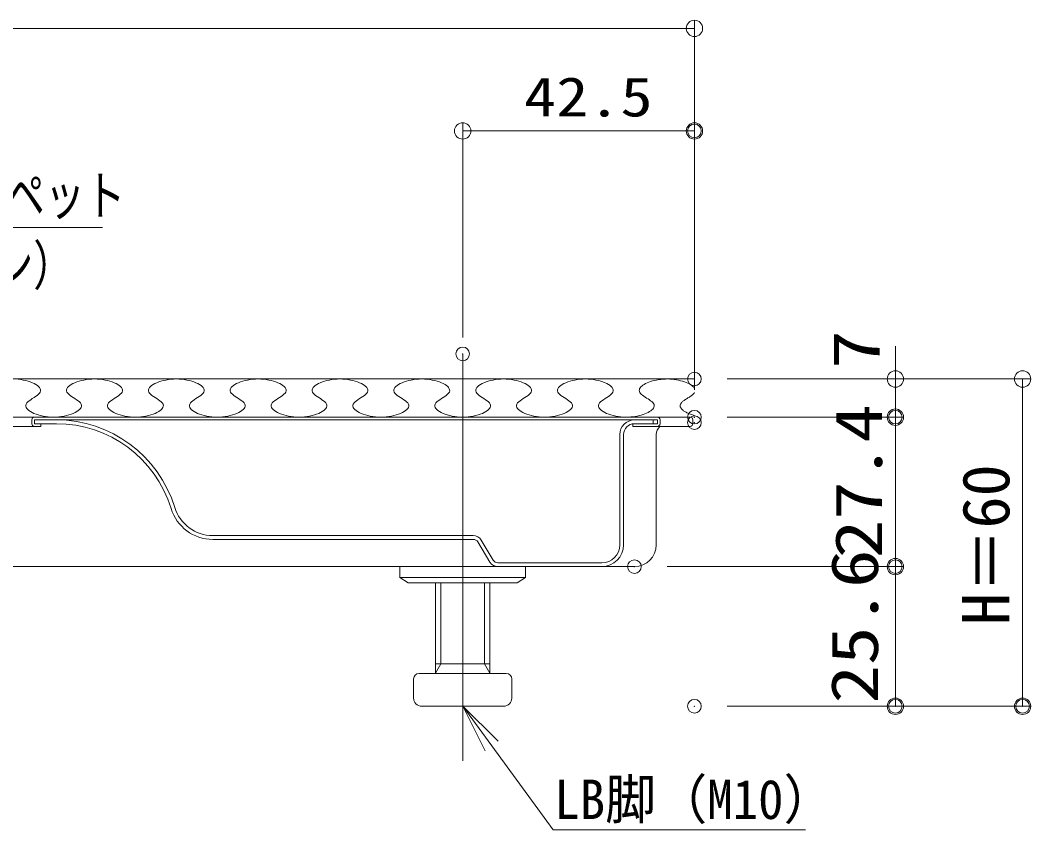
# Model space of a CAD drawing. Units: millimetres, scale not verified. Extents: x -600 to 600, y -416 to 415.
# Drawn here: x 188.7 to 374, y -333.4 to -184.9 of the extents above; entities that cross this region are included whole.
import ezdxf
from ezdxf.enums import TextEntityAlignment as Align

# ---------------------------------------------------------------- set-up
doc = ezdxf.new("R2010")
doc.units = ezdxf.units.MM
doc.header["$LTSCALE"] = 5
doc.header["$PDMODE"] = 32
doc.header["$PDSIZE"] = 2.5
for name, color, linetype, lineweight in [('0-5_7', 1, 'Continuous', 9), ('0-6_0', 3, 'Continuous', 9), ('0-7_DEFPOINTS', 7, 'Continuous', 9), ('0-8_一般寸法', 1, 'Continuous', 9), ('0-9_3', 2, 'Continuous', 9), ('0-A_center', 5, 'Continuous', 9), ('0-D_裏面板', 7, 'Continuous', 9), ('1-0_表面板', 4, 'Continuous', 9), ('1-1_SUNPO', 7, 'Continuous', 9), ('1-3_6文字', 2, 'Continuous', 9)]:
    doc.layers.add(name, color=color, linetype=linetype, lineweight=lineweight)
doc.styles.add('ＭＳ ゴシック', font='')
doc.styles.get('ＭＳ ゴシック').set_extended_font_data('MS Gothic')

# ---------------------------------------------------------------- blocks, each defined once
blk = doc.blocks.new('_ORIGIN')
at = {"layer": '0-6_0', "color": 1}
blk.add_line((0, 0), (-5, 0), dxfattribs=at)
blk.add_circle((0, 0), 2.5, dxfattribs=at)
blk = doc.blocks.new('MLeader1')
at = {"layer": '1-3_6文字', "color": 1}
blk.add_line((149.421, -222.956), (203.802, -222.956), dxfattribs=at)
at = {"layer": '1-3_6文字'}
blk.add_line((135.592, -250.71), (139.349, -242.531), dxfattribs=at)
at = {"layer": '1-3_6文字', "color": 1}
blk.add_lwpolyline([(139.349, -242.531), (148.341, -222.956), (149.421, -222.956)], dxfattribs=at)
at = {"layer": '1-3_6文字'}
blk.add_lwpolyline([(140.712, -243.157), (135.592, -250.71), (137.986, -241.905)], dxfattribs=at)
at = {"layer": '1-3_6文字', "style": 'ＭＳ ゴシック', "width": 0.75}
for s, p in [('タイルカーペット', (148.922, -222.844)), ('（オプション）', (146.811, -235.644))]:
    blk.add_text(s, height=7.221, dxfattribs=at).set_placement(p, align=Align.BOTTOM_LEFT)
blk = doc.blocks.new('MLeader34')
at = {"layer": '1-3_6文字'}
blk.add_line((269.865, -310.71), (275.18, -317.973), dxfattribs=at)
at = {"layer": '1-3_6文字', "color": 1}
blk.add_line((287.519, -333.36), (332.749, -333.36), dxfattribs=at)
at = {"layer": '1-3_6文字'}
blk.add_lwpolyline([(273.969, -318.859), (269.865, -310.71), (276.39, -317.087)], dxfattribs=at)
at = {"layer": '1-3_6文字', "color": 1}
blk.add_lwpolyline([(275.18, -317.973), (286.439, -333.36), (287.519, -333.36)], dxfattribs=at)
at = {"layer": '1-3_6文字', "style": 'ＭＳ ゴシック', "width": 0.95}
blk.add_text('LB脚（M10）', height=7.221, dxfattribs=at).set_placement((286.646, -333.547), align=Align.BOTTOM_LEFT)

msp = doc.modelspace()

# ---------------------------------------------------------------- linework, layer by layer
at = {"layer": '0-5_7'}
for p, q in [((269.865, -243.1), (269.865, -203.729)), ((312.365, -247.71), (312.365, -203.729)), ((272.865, -205.229), (309.365, -205.229))]:
    msp.add_line(p, q, dxfattribs=at)
at = {"layer": '0-6_0'}
for p, q in [((70.365, -250.71), (312.365, -250.71)), ((258.365, -285.11), (258.365, -287.11)), ((281.365, -285.11), (258.365, -285.11)), ((281.365, -287.11), (281.365, -285.11)), ((259.865, -288.11), (258.365, -287.11)), ((281.365, -287.11), (258.365, -287.11)), ((281.365, -287.11), (279.865, -288.11)), ((259.865, -288.11), (279.865, -288.11)), ((264.865, -304.71), (264.865, -288.11)), ((274.865, -304.71), (274.865, -288.11)), ((274.865, -302.91), (264.865, -302.91)), ((260.865, -305.71), (260.865, -309.21)), ((277.865, -304.71), (261.865, -304.71)), ((278.865, -309.21), (278.865, -305.71)), ((262.365, -310.71), (277.365, -310.71))]:
    msp.add_line(p, q, dxfattribs=at)
at = {"layer": '0-6_0', "color": 2}
for p, q in [((265.865, -302.91), (265.865, -288.11)), ((273.865, -302.91), (273.865, -288.11)), ((265.865, -302.91), (264.865, -304.642)), ((273.865, -302.91), (274.865, -304.642))]:
    msp.add_line(p, q, dxfattribs=at)
at = {"layer": '0-6_0'}
for centre, radius, start, end in [((261.865, -305.71), 1, 90, 180), ((277.865, -305.71), 1, 0, 90), ((262.365, -309.21), 1.5, 180, 270), ((277.365, -309.21), 1.5, 270, 0)]:
    msp.add_arc(centre, radius, start, end, dxfattribs=at)
at = {"layer": '0-7_DEFPOINTS'}
for p in [(312.365, -205.229), (269.865, -246.1), (312.365, -250.71), (312.365, -250.71), (312.365, -257.71), (312.365, -258.71), (349.198, -257.71), (301.365, -285.11), (349.198, -285.11), (312.365, -310.71), (312.365, -310.71), (349.198, -310.71), (372.527, -310.71)]:
    msp.add_point(p, dxfattribs=at)
at = {"layer": '0-8_一般寸法'}
for p, q in [((312.365, -252.71), (312.365, -184.929)), ((309.365, -186.429), (-15.288, -186.429)), ((349.198, -247.71), (349.198, -244.71)), ((318.365, -250.71), (374.027, -250.71)), ((318.365, -250.71), (350.698, -250.71)), ((349.198, -250.71), (349.198, -257.71)), ((372.527, -253.71), (372.527, -307.71)), ((318.365, -257.71), (350.698, -257.71)), ((318.365, -257.71), (350.698, -257.71)), ((349.198, -260.71), (349.198, -263.71)), ((349.198, -260.71), (349.198, -282.11)), ((307.365, -285.11), (350.698, -285.11)), ((307.365, -285.11), (350.698, -285.11)), ((349.198, -288.11), (349.198, -307.71)), ((318.365, -310.71), (374.027, -310.71)), ((318.365, -310.71), (350.698, -310.71))]:
    msp.add_line(p, q, dxfattribs=at)
at = {"layer": '0-9_3'}
for points in [[(188.348, -250.759), (188.829, -250.818), (189.298, -250.898), (189.75, -250.998), (190.182, -251.115), (190.59, -251.248), (190.969, -251.396), (191.315, -251.556), (191.625, -251.728), (191.894, -251.909), (192.118, -252.099), (192.292, -252.294), (192.414, -252.495), (192.479, -252.699), (192.483, -252.904), (192.421, -253.109), (192.29, -253.313), (192.096, -253.515), (191.851, -253.714), (191.571, -253.913), (191.27, -254.111), (190.961, -254.308), (190.66, -254.506), (190.38, -254.705), (190.135, -254.905), (189.941, -255.106), (189.81, -255.31), (189.748, -255.515), (189.752, -255.721), (189.816, -255.924), (189.938, -256.125), (190.113, -256.321)], [(194.865, -257.71), (195.359, -257.695), (195.848, -257.657), (196.329, -257.596), (196.798, -257.515), (197.25, -257.415), (197.682, -257.298), (198.09, -257.165), (198.469, -257.017), (198.815, -256.857), (199.125, -256.686), (199.394, -256.506), (199.618, -256.317), (199.792, -256.122), (199.914, -255.922), (199.979, -255.719), (199.983, -255.514), (199.921, -255.31), (199.79, -255.107), (199.595, -254.905), (199.351, -254.706), (199.071, -254.507), (198.77, -254.309), (198.461, -254.112), (198.16, -253.914), (197.88, -253.715), (197.635, -253.515), (197.441, -253.313), (197.31, -253.109), (197.248, -252.904), (197.252, -252.698), (197.316, -252.495), (197.438, -252.294), (197.613, -252.098), (197.837, -251.909), (198.106, -251.727), (198.415, -251.556), (198.762, -251.395), (199.141, -251.248), (199.548, -251.115)], [(199.548, -251.115), (199.98, -250.998), (200.433, -250.898), (200.902, -250.818), (201.383, -250.759), (201.872, -250.722), (202.365, -250.71), (202.859, -250.722), (203.348, -250.759), (203.829, -250.818), (204.298, -250.898), (204.75, -250.998), (205.182, -251.115), (205.59, -251.248), (205.969, -251.396), (206.315, -251.556), (206.625, -251.728), (206.894, -251.909), (207.117, -252.099), (207.292, -252.294), (207.414, -252.495), (207.479, -252.699), (207.483, -252.904), (207.421, -253.109), (207.29, -253.313), (207.095, -253.515), (206.851, -253.714), (206.571, -253.913), (206.27, -254.111), (205.961, -254.308), (205.66, -254.506), (205.38, -254.705), (205.135, -254.905), (204.941, -255.106), (204.81, -255.31), (204.748, -255.515), (204.752, -255.721), (204.816, -255.924), (204.938, -256.125), (205.113, -256.321)], [(209.865, -257.71), (210.359, -257.695), (210.848, -257.657), (211.329, -257.596), (211.798, -257.515), (212.25, -257.415), (212.682, -257.298), (213.09, -257.165), (213.469, -257.017), (213.815, -256.857), (214.125, -256.686), (214.394, -256.506), (214.617, -256.317), (214.792, -256.122), (214.914, -255.922), (214.979, -255.719), (214.983, -255.514), (214.921, -255.31), (214.79, -255.107), (214.595, -254.905), (214.351, -254.706), (214.071, -254.507), (213.77, -254.309), (213.461, -254.112), (213.16, -253.914), (212.879, -253.715), (212.635, -253.515), (212.441, -253.313), (212.31, -253.109), (212.248, -252.904), (212.252, -252.698), (212.316, -252.495), (212.438, -252.294), (212.613, -252.098), (212.837, -251.909), (213.106, -251.727), (213.415, -251.556), (213.762, -251.395), (214.141, -251.248), (214.548, -251.115)], [(214.548, -251.115), (214.98, -250.998), (215.433, -250.898), (215.902, -250.818), (216.383, -250.759), (216.872, -250.722), (217.365, -250.71), (217.859, -250.722), (218.348, -250.759), (218.829, -250.818), (219.298, -250.898), (219.75, -250.998), (220.182, -251.115), (220.59, -251.248), (220.969, -251.396), (221.315, -251.556), (221.625, -251.728), (221.894, -251.909), (222.117, -252.099), (222.292, -252.294), (222.414, -252.495), (222.479, -252.699), (222.483, -252.904), (222.421, -253.109), (222.29, -253.313), (222.095, -253.515), (221.851, -253.714), (221.571, -253.913), (221.27, -254.111), (220.961, -254.308), (220.66, -254.506), (220.379, -254.705), (220.135, -254.905), (219.941, -255.106), (219.81, -255.31), (219.748, -255.515), (219.751, -255.721), (219.816, -255.924), (219.938, -256.125), (220.113, -256.321)], [(224.865, -257.71), (225.359, -257.695), (225.848, -257.657), (226.329, -257.596), (226.798, -257.515), (227.25, -257.415), (227.682, -257.298), (228.09, -257.165), (228.469, -257.017), (228.815, -256.857), (229.125, -256.686), (229.394, -256.506), (229.617, -256.317), (229.792, -256.122), (229.914, -255.922), (229.979, -255.719), (229.983, -255.514), (229.921, -255.31), (229.79, -255.107), (229.595, -254.905), (229.351, -254.706), (229.071, -254.507), (228.77, -254.309), (228.461, -254.112), (228.16, -253.914), (227.879, -253.715), (227.635, -253.515), (227.441, -253.313), (227.31, -253.109), (227.248, -252.904), (227.251, -252.698), (227.316, -252.495), (227.438, -252.294), (227.613, -252.098), (227.837, -251.909), (228.106, -251.727), (228.415, -251.556), (228.762, -251.395), (229.141, -251.248), (229.548, -251.115)], [(229.548, -251.115), (229.98, -250.998), (230.433, -250.898), (230.902, -250.818), (231.383, -250.759), (231.872, -250.722), (232.365, -250.71), (232.859, -250.722), (233.348, -250.759), (233.829, -250.818), (234.298, -250.898), (234.75, -250.998), (235.182, -251.115), (235.59, -251.248), (235.969, -251.396), (236.315, -251.556), (236.625, -251.728), (236.894, -251.909), (237.117, -252.099), (237.292, -252.294), (237.414, -252.495), (237.479, -252.699), (237.483, -252.904), (237.421, -253.109), (237.29, -253.313), (237.095, -253.515), (236.851, -253.714), (236.571, -253.913), (236.27, -254.111), (235.961, -254.308), (235.66, -254.506), (235.379, -254.705), (235.135, -254.905), (234.941, -255.106), (234.81, -255.31), (234.748, -255.515), (234.751, -255.721), (234.816, -255.924), (234.938, -256.125), (235.113, -256.321)], [(242.44, -253.313), (242.31, -253.109), (242.248, -252.904), (242.251, -252.698), (242.316, -252.495), (242.438, -252.294), (242.613, -252.098), (242.837, -251.909), (243.106, -251.727), (243.415, -251.556), (243.762, -251.395), (244.141, -251.248), (244.548, -251.115), (244.98, -250.998), (245.433, -250.898), (245.902, -250.818), (246.383, -250.759), (246.872, -250.722), (247.365, -250.71), (247.859, -250.722), (248.348, -250.759), (248.829, -250.818), (249.298, -250.898), (249.75, -250.998), (250.182, -251.115), (250.59, -251.248), (250.969, -251.396), (251.315, -251.556), (251.625, -251.728), (251.894, -251.909), (252.117, -252.099), (252.292, -252.294), (252.414, -252.495), (252.479, -252.699), (252.483, -252.904), (252.421, -253.109), (252.29, -253.313), (252.095, -253.515), (251.851, -253.714), (251.571, -253.913)], [(254.865, -257.71), (255.359, -257.695), (255.848, -257.657), (256.329, -257.596), (256.798, -257.515), (257.25, -257.415), (257.682, -257.298), (258.09, -257.165), (258.469, -257.017), (258.815, -256.857), (259.125, -256.686), (259.394, -256.506), (259.617, -256.317), (259.792, -256.122), (259.914, -255.922), (259.979, -255.719), (259.983, -255.514), (259.921, -255.31), (259.79, -255.107), (259.595, -254.905), (259.351, -254.706), (259.071, -254.507), (258.77, -254.309), (258.461, -254.112), (258.16, -253.914), (257.879, -253.715), (257.635, -253.515), (257.44, -253.313), (257.31, -253.109), (257.248, -252.904), (257.251, -252.698), (257.316, -252.495), (257.438, -252.294), (257.613, -252.098), (257.837, -251.909), (258.106, -251.727), (258.415, -251.556), (258.762, -251.395), (259.141, -251.248), (259.548, -251.115)], [(259.548, -251.115), (259.98, -250.998), (260.433, -250.898), (260.902, -250.818), (261.383, -250.759), (261.872, -250.722), (262.365, -250.71), (262.859, -250.722), (263.348, -250.759), (263.829, -250.818), (264.298, -250.898), (264.75, -250.998), (265.182, -251.115), (265.59, -251.248), (265.969, -251.396), (266.315, -251.556), (266.625, -251.728), (266.894, -251.909), (267.117, -252.099), (267.292, -252.294), (267.414, -252.495), (267.479, -252.699), (267.483, -252.904), (267.421, -253.109), (267.29, -253.313), (267.095, -253.515), (266.851, -253.714), (266.571, -253.913), (266.27, -254.111), (265.961, -254.308), (265.66, -254.506), (265.379, -254.705), (265.135, -254.905), (264.94, -255.106), (264.81, -255.31), (264.748, -255.515), (264.751, -255.721), (264.816, -255.924), (264.938, -256.125), (265.113, -256.321)], [(269.865, -257.71), (270.359, -257.695), (270.848, -257.657), (271.329, -257.596), (271.798, -257.515), (272.25, -257.415), (272.682, -257.298), (273.09, -257.165), (273.469, -257.017), (273.815, -256.857), (274.125, -256.686), (274.394, -256.506), (274.617, -256.317), (274.792, -256.122), (274.914, -255.922), (274.979, -255.719), (274.983, -255.514), (274.921, -255.31), (274.79, -255.107), (274.595, -254.905), (274.351, -254.706), (274.071, -254.507), (273.769, -254.309), (273.461, -254.112), (273.159, -253.914), (272.879, -253.715), (272.635, -253.515), (272.44, -253.313), (272.31, -253.109), (272.248, -252.904), (272.251, -252.698), (272.316, -252.495), (272.438, -252.294), (272.613, -252.098), (272.837, -251.909), (273.106, -251.727), (273.415, -251.556), (273.762, -251.395), (274.141, -251.248), (274.548, -251.115)], [(274.548, -251.115), (274.98, -250.998), (275.433, -250.898), (275.902, -250.818), (276.383, -250.759), (276.872, -250.722), (277.365, -250.71), (277.859, -250.722), (278.348, -250.759), (278.829, -250.818), (279.298, -250.898), (279.75, -250.998), (280.182, -251.115), (280.59, -251.248), (280.969, -251.396), (281.315, -251.556), (281.625, -251.728), (281.894, -251.909), (282.117, -252.099), (282.292, -252.294), (282.414, -252.495), (282.479, -252.699), (282.483, -252.904), (282.421, -253.109), (282.29, -253.313), (282.095, -253.515), (281.851, -253.714), (281.571, -253.913), (281.269, -254.111), (280.961, -254.308), (280.659, -254.506), (280.379, -254.705), (280.135, -254.905), (279.94, -255.106), (279.81, -255.31), (279.748, -255.515), (279.751, -255.721), (279.816, -255.924), (279.938, -256.125), (280.113, -256.321)], [(284.865, -257.71), (285.358, -257.695), (285.848, -257.657), (286.329, -257.596), (286.798, -257.515), (287.25, -257.415), (287.682, -257.298), (288.09, -257.165), (288.469, -257.017), (288.815, -256.857), (289.125, -256.686), (289.393, -256.506), (289.617, -256.317), (289.792, -256.122), (289.914, -255.922), (289.979, -255.719), (289.982, -255.514), (289.921, -255.31), (289.79, -255.107), (289.595, -254.905), (289.351, -254.706), (289.071, -254.507), (288.769, -254.309), (288.461, -254.112), (288.159, -253.914), (287.879, -253.715), (287.635, -253.515), (287.44, -253.313), (287.31, -253.109), (287.248, -252.904), (287.251, -252.698), (287.316, -252.495), (287.438, -252.294), (287.613, -252.098), (287.837, -251.909), (288.106, -251.727), (288.415, -251.556), (288.762, -251.395), (289.141, -251.248), (289.548, -251.115)], [(289.548, -251.115), (289.98, -250.998), (290.433, -250.898), (290.902, -250.818), (291.383, -250.759), (291.872, -250.722), (292.365, -250.71), (292.858, -250.722), (293.348, -250.759), (293.829, -250.818), (294.298, -250.898), (294.75, -250.998), (295.182, -251.115), (295.59, -251.248), (295.969, -251.396), (296.315, -251.556), (296.625, -251.728), (296.893, -251.909), (297.117, -252.099), (297.292, -252.294), (297.414, -252.495), (297.479, -252.699), (297.482, -252.904), (297.421, -253.109), (297.29, -253.313), (297.095, -253.515), (296.851, -253.714), (296.571, -253.913), (296.269, -254.111), (295.961, -254.308), (295.659, -254.506), (295.379, -254.705), (295.135, -254.905), (294.94, -255.106), (294.81, -255.31), (294.748, -255.515), (294.751, -255.721), (294.816, -255.924), (294.938, -256.125), (295.113, -256.321)], [(302.54, -252.173), (302.708, -252.012), (302.91, -251.856), (303.142, -251.705), (303.403, -251.562), (303.689, -251.427), (303.998, -251.3), (304.329, -251.183), (304.678, -251.077), (305.044, -250.982), (305.423, -250.9), (305.814, -250.831), (306.214, -250.777), (306.621, -250.738), (307.032, -250.715), (307.444, -250.71), (307.857, -250.722), (308.267, -250.751), (308.671, -250.796), (309.068, -250.856), (309.454, -250.93), (309.829, -251.018), (310.188, -251.117), (310.531, -251.227), (310.853, -251.348), (311.154, -251.478), (311.431, -251.617), (311.681, -251.763), (311.901, -251.915), (312.091, -252.073), (312.246, -252.236), (312.365, -252.403)], [(235.113, -256.321), (235.337, -256.51), (235.606, -256.691), (235.915, -256.863), (236.262, -257.024), (236.641, -257.171), (237.048, -257.304), (237.48, -257.422), (237.933, -257.521), (238.402, -257.601), (238.883, -257.66), (239.372, -257.697), (239.865, -257.71), (240.359, -257.695), (240.848, -257.657), (241.329, -257.596), (241.798, -257.515), (242.25, -257.415), (242.682, -257.298), (243.09, -257.165), (243.469, -257.017), (243.815, -256.857), (244.125, -256.686), (244.394, -256.506), (244.617, -256.317), (244.792, -256.122), (244.914, -255.922), (244.979, -255.719), (244.983, -255.514), (244.921, -255.31), (244.79, -255.107), (244.595, -254.905), (244.351, -254.706), (244.071, -254.507), (243.77, -254.309), (243.461, -254.112), (243.16, -253.914), (242.879, -253.715), (242.635, -253.515), (242.44, -253.313)], [(299.865, -257.71), (300.278, -257.699), (300.688, -257.672), (301.094, -257.629), (301.492, -257.571), (301.881, -257.499), (302.258, -257.413), (302.62, -257.316), (302.966, -257.208), (303.293, -257.089), (303.598, -256.961), (303.88, -256.824), (304.135, -256.68), (304.361, -256.529), (304.557, -256.373), (304.719, -256.211), (304.845, -256.046), (304.933, -255.878), (304.981, -255.708), (304.985, -255.537), (304.944, -255.366), (304.856, -255.195), (304.719, -255.026), (304.542, -254.858), (304.332, -254.692), (304.098, -254.525), (303.848, -254.36), (303.59, -254.195), (303.334, -254.029), (303.086, -253.863), (302.856, -253.697), (302.652, -253.53), (302.481, -253.361), (302.354, -253.191), (302.275, -253.02), (302.243, -252.848), (302.255, -252.677), (302.311, -252.506), (302.406, -252.338), (302.54, -252.173)], [(312.365, -253.21), (312.3, -253.3), (312.223, -253.39), (312.133, -253.48), (312.033, -253.569), (311.925, -253.658), (311.808, -253.746), (311.685, -253.835), (311.556, -253.923), (311.423, -254.011), (311.288, -254.099), (311.151, -254.187), (311.013, -254.275), (310.877, -254.363), (310.742, -254.451), (310.611, -254.539), (310.485, -254.627), (310.365, -254.716), (310.252, -254.805), (310.147, -254.894), (310.052, -254.983), (309.968, -255.073), (309.897, -255.163), (309.839, -255.254), (309.794, -255.345), (309.764, -255.436), (309.746, -255.528), (309.742, -255.619), (309.75, -255.71), (309.77, -255.801), (309.802, -255.892), (309.845, -255.982), (309.9, -256.071), (309.965, -256.159), (310.04, -256.247), (310.126, -256.333), (310.221, -256.418), (310.326, -256.502), (310.439, -256.584), (310.561, -256.664)], [(251.571, -253.913), (251.27, -254.111), (250.961, -254.308), (250.66, -254.506), (250.379, -254.705), (250.135, -254.905), (249.94, -255.106), (249.81, -255.31), (249.748, -255.515), (249.751, -255.721), (249.816, -255.924), (249.938, -256.125), (250.113, -256.321), (250.337, -256.51), (250.606, -256.691), (250.915, -256.863), (251.262, -257.024), (251.641, -257.171), (252.048, -257.304), (252.48, -257.422), (252.933, -257.521), (253.402, -257.601), (253.883, -257.66), (254.372, -257.697), (254.865, -257.71)], [(190.113, -256.321), (190.337, -256.51), (190.606, -256.691), (190.915, -256.863), (191.262, -257.024), (191.641, -257.171), (192.048, -257.304), (192.48, -257.422), (192.933, -257.521), (193.402, -257.601), (193.883, -257.66), (194.372, -257.697), (194.865, -257.71)], [(205.113, -256.321), (205.337, -256.51), (205.606, -256.691), (205.915, -256.863), (206.262, -257.024), (206.641, -257.171), (207.048, -257.304), (207.48, -257.422), (207.933, -257.521), (208.402, -257.601), (208.883, -257.66), (209.372, -257.697), (209.865, -257.71)], [(220.113, -256.321), (220.337, -256.51), (220.606, -256.691), (220.915, -256.863), (221.262, -257.024), (221.641, -257.171), (222.048, -257.304), (222.48, -257.422), (222.933, -257.521), (223.402, -257.601), (223.883, -257.66), (224.372, -257.697), (224.865, -257.71)], [(265.113, -256.321), (265.337, -256.51), (265.606, -256.691), (265.915, -256.863), (266.262, -257.024), (266.641, -257.171), (267.048, -257.304), (267.48, -257.422), (267.933, -257.521), (268.402, -257.601), (268.883, -257.66), (269.372, -257.697), (269.865, -257.71)], [(280.113, -256.321), (280.337, -256.51), (280.606, -256.691), (280.915, -256.863), (281.262, -257.024), (281.641, -257.171), (282.048, -257.304), (282.48, -257.422), (282.933, -257.521), (283.402, -257.601), (283.883, -257.66), (284.372, -257.697), (284.865, -257.71)], [(295.113, -256.321), (295.337, -256.51), (295.606, -256.691), (295.915, -256.863), (296.262, -257.024), (296.641, -257.171), (297.048, -257.304), (297.48, -257.422), (297.933, -257.521), (298.402, -257.601), (298.883, -257.66), (299.372, -257.697), (299.865, -257.71), (299.865, -257.71)], [(310.561, -256.664), (310.691, -256.742), (310.829, -256.818), (310.975, -256.893), (311.127, -256.965), (311.287, -257.034), (311.453, -257.101), (311.624, -257.165), (311.802, -257.227), (311.985, -257.285), (312.173, -257.341), (312.365, -257.393)]]:
    msp.add_lwpolyline(points, dxfattribs=at)
at = {"layer": '0-A_center'}
msp.add_line((269.865, -320.71), (269.865, -246.1), dxfattribs=at)
at = {"layer": '0-D_裏面板'}
for p, q in [((195.365, -258.91), (191.365, -258.91)), ((301.365, -258.91), (304.765, -258.91)), ((304.765, -258.91), (304.765, -258.21)), ((298.665, -281.11), (298.665, -260.91)), ((299.365, -281.11), (299.365, -260.91)), ((305.365, -281.11), (305.365, -260.91)), ((301.365, -285.11), (275.986, -285.11)), ((295.365, -284.41), (276.328, -284.41))]:
    msp.add_line(p, q, dxfattribs=at)
for centre, radius, start, end in [((195.365, -280.91), 22.7, 17.05762, 90), ((195.365, -280.91), 22, 17.05762, 90), ((301.365, -260.91), 2.7, 90, 180), ((301.365, -260.91), 2, 90, 180), ((307.365, -260.91), 2, 131.40962, 180), ((295.365, -281.11), 4, 270, 0), ((295.365, -281.11), 3.3, 270, 0), ((301.365, -281.11), 4, 270, 0)]:
    msp.add_arc(centre, radius, start, end, dxfattribs=at)
at = {"layer": '1-0_表面板'}
for p, q in [((70.365, -257.71), (311.565, -257.71)), ((190.865, -258.91), (190.865, -258.21)), ((305.565, -258.21), (191.365, -258.21)), ((191.365, -258.91), (191.365, -258.21)), ((192.515, -259.41), (192.515, -258.91)), ((301.065, -259.41), (301.065, -258.932)), ((305.565, -258.91), (305.565, -258.21)), ((306.065, -258.91), (306.065, -258.21)), ((312.065, -258.91), (312.065, -258.21)), ((192.515, -259.41), (187.365, -259.41))]:
    msp.add_line(p, q, dxfattribs=at)
for centre, start, end in [((191.365, -258.21), 90, 180), ((191.365, -258.91), 180, 270), ((305.565, -258.21), 0, 90), ((311.565, -258.21), 0, 90)]:
    msp.add_arc(centre, 0.5, start, end, dxfattribs=at)
at = {"layer": '1-1_SUNPO'}
for p, q in [((304.765, -258.91), (305.565, -258.91)), ((301.065, -259.41), (311.565, -259.41)), ((271.799, -279.41), (224.045, -279.41)), ((271.799, -280.11), (224.045, -280.11)), ((274.87, -284.284), (272.656, -280.595)), ((275.47, -283.924), (273.257, -280.235)), ((275.986, -285.11), (70.365, -285.11))]:
    msp.add_line(p, q, dxfattribs=at)
for centre, radius, start, end in [((305.565, -258.91), 0.5, 270, 360), ((311.565, -258.91), 0.5, 270, 0), ((224.045, -272.11), 8, 197.05762, 270), ((224.045, -272.11), 7.3, 197.05762, 270), ((271.799, -281.11), 1.7, 30.96376, 90), ((271.799, -281.11), 1, 30.96376, 90), ((276.328, -283.41), 1.7, 210.96376, 270), ((276.328, -283.41), 1, 210.96376, 270)]:
    msp.add_arc(centre, radius, start, end, dxfattribs=at)

# ---------------------------------------------------------------- block references
at = {"layer": '0-5_7', "xscale": 0.6, "yscale": 0.6, "rotation": 180}
msp.add_blockref('_ORIGIN', (269.865, -205.229), dxfattribs=at)
at = {"layer": '0-5_7', "xscale": 0.6, "yscale": 0.6}
msp.add_blockref('_ORIGIN', (312.365, -205.229), dxfattribs=at)
at = {"layer": '0-8_一般寸法', "xscale": 0.6, "yscale": 0.6}
msp.add_blockref('_ORIGIN', (312.365, -186.429), dxfattribs=at)
for p, rotation in [((349.198, -250.71), 270), ((372.527, -250.71), 90), ((349.198, -257.71), 90), ((349.198, -257.71), 90), ((349.198, -285.11), 270), ((349.198, -285.11), 90), ((349.198, -310.71), 270), ((372.527, -310.71), 270)]:
    msp.add_blockref('_ORIGIN', p, dxfattribs=dict(at, rotation=rotation))
at = {"layer": '1-3_6文字'}
for name in ['MLeader1', 'MLeader34']:
    msp.add_blockref(name, (0, 0), dxfattribs=at)

# ---------------------------------------------------------------- texts
at = {"layer": '0-5_7', "color": 2, "style": 'ＭＳ ゴシック', "width": 1.2}
msp.add_text('42.5', height=7.221, dxfattribs=at).set_placement((281.115, -204.742), align=Align.BOTTOM_LEFT)
at = {"layer": '0-8_一般寸法', "color": 2, "style": 'ＭＳ ゴシック', "width": 1.2}
for s, p in [('7', (348.942, -248.84)), ('27.4', (349.363, -283.581)), ('25.6', (348.618, -310.216))]:
    msp.add_text(s, height=8.651, rotation=90, dxfattribs=at).set_placement(p, align=Align.BOTTOM_LEFT)
at = {"layer": '0-8_一般寸法', "color": 2, "style": 'ＭＳ ゴシック'}
msp.add_text('H＝60', height=8.659, rotation=90, dxfattribs=at).set_placement((372.693, -295.83), align=Align.BOTTOM_LEFT)

doc.saveas('drawing.dxf')
